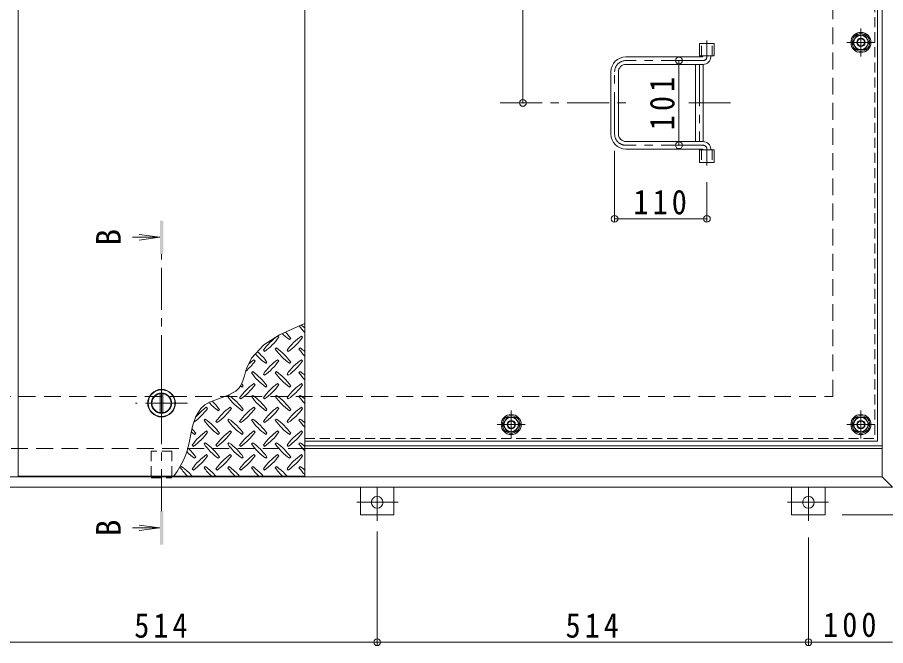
# Model space of a CAD drawing. Units: millimetres at full size, sheet at 1:10. Extents: x -2620 to 2676, y -1962 to 1874.
# Drawn here: x -1476 to -441, y -204 to 546 of the extents above; entities that cross this region are included whole.
import ezdxf
from ezdxf.enums import TextEntityAlignment as Align

# ---------------------------------------------------------------- set-up
doc = ezdxf.new("R2010")
doc.units = ezdxf.units.MM
doc.header["$LTSCALE"] = 10
doc.header["$PDMODE"] = 32
doc.header["$PDSIZE"] = 8
for name, pattern in [('CHAIN1', [8, 5, -1, 1, -1]), ('DASHED1', [1.8, 1.2, -0.6]), ('DASHED2', [3, 2, -1])]:
    doc.linetypes.add(name, pattern=pattern)
for name, color, linetype, lineweight in [('0-1_躯体', 2, 'DASHED2', 9), ('0-2_仕上', 3, 'Continuous', 9), ('0-3_建具', 2, 'Continuous', 9), ('0-5_寸法', 7, 'Continuous', 9), ('0-6_ハッチ', 6, 'Continuous', 9), ('0-7', 2, 'Continuous', 9), ('0-9', 134, 'Continuous', 5), ('0-A', 3, 'DASHED1', 9), ('0-C', 2, 'Continuous', 9), ('0-E', 3, 'Continuous', 9), ('0-F', 7, 'Continuous', 9)]:
    doc.layers.add(name, color=color, linetype=linetype, lineweight=lineweight)
doc.styles.add('ＭＳ ゴシック', font='')
doc.styles.get('ＭＳ ゴシック').set_extended_font_data('MS Gothic')

msp = doc.modelspace()

# ---------------------------------------------------------------- linework, layer by layer
at = {"layer": '0-1_躯体'}
for p, q in [((-503.98, 93.65), (-503.98, 1393.65)), ((-2103.98, 93.65), (-503.98, 93.65)), ((-1133.23, 31.65), (-2162.98, 31.65))]:
    msp.add_line(p, q, dxfattribs=at)
at = {"layer": '0-1_躯体', "linetype": 'Continuous'}
msp.add_line((-444.98, 31.65), (-1133.23, 31.65), dxfattribs=at)
at = {"layer": '0-2_仕上'}
msp.add_line((-1133.23, 1488.65), (-1133.23, -1.35), dxfattribs=at)
msp.add_lwpolyline([(-1133.23, -1.35), (-1474.73, -1.35), (-1474.73, 1488.65)], dxfattribs=at)
msp.add_circle((-1303.98, 85.65), 16.5, dxfattribs=at)
at = {"layer": '0-3_建具'}
for p, q in [((-444.98, -2.35), (-444.98, 1489.65)), ((-444.98, 31.65), (-1133.23, 31.65)), ((-444.98, -2.35), (-2162.98, -2.35)), ((-432.98, -14.35), (-444.98, -2.35)), ((-432.98, -14.35), (-2174.98, -14.35))]:
    msp.add_line(p, q, dxfattribs=at)
at = {"layer": '0-5_寸法', "color": 4}
for p, q in [((-1305.98, 283.41), (-1338.75, 283.41)), ((-1305.98, 283.41), (-1330.76, 286.67)), ((-1305.98, 283.41), (-1330.76, 280.14)), ((-1305.98, -63.12), (-1330.76, -59.86)), ((-1305.98, -63.12), (-1338.75, -63.12)), ((-1305.98, -63.12), (-1330.76, -66.39))]:
    msp.add_line(p, q, dxfattribs=at)
at = {"layer": '0-5_寸法', "color": 4, "linetype": 'CHAIN1'}
msp.add_line((-1303.98, -43.12), (-1303.98, 263.41), dxfattribs=at)
at = {"layer": '0-5_寸法', "linetype": 'DASHED1'}
for p, q in [((-1291.68, 28.45), (-1316.28, 28.45)), ((-1316.28, 28.45), (-1316.28, -3.55)), ((-1316.28, 28.45), (-1316.28, -3.55)), ((-1291.68, 28.45), (-1291.68, -3.55)), ((-1291.68, 28.45), (-1291.68, -3.55)), ((-1316.28, -3.55), (-1291.68, -3.55))]:
    msp.add_line(p, q, dxfattribs=at)
at = {"layer": '0-5_寸法', "color": 4}
for points in [[(-1301.98, 303.41), (-1305.98, 303.41), (-1301.98, 263.41), (-1305.98, 263.41)], [(-1305.98, -83.12), (-1301.98, -83.12), (-1305.98, -43.12), (-1301.98, -43.12)]]:
    msp.add_solid(points, dxfattribs=at)
at = {"layer": '0-6_ハッチ', "linetype": 'CHAIN1'}
for p, q in [((-653.98, 498.65), (-653.98, 518.01)), ((-658.48, 494.15), (-750.48, 494.15)), ((-763.98, 406.65), (-763.98, 480.65)), ((-900.5, 443.65), (-747.25, 443.65)), ((-675.68, 443.65), (-623.99, 443.65)), ((-658.48, 393.15), (-750.48, 393.15)), ((-653.98, 388.65), (-653.98, 369.04))]:
    msp.add_line(p, q, dxfattribs=at)
at = {"layer": '0-6_ハッチ', "color": 5, "lineweight": 5}
for p, q in [((-662.63, 514.65), (-645.33, 514.65)), ((-662.63, 499.65), (-662.63, 514.65)), ((-645.33, 499.65), (-645.33, 514.65)), ((-662.63, 499.65), (-645.33, 499.65)), ((-662.63, 387.65), (-645.33, 387.65)), ((-662.63, 387.65), (-662.63, 372.65)), ((-645.33, 387.65), (-645.33, 372.65)), ((-662.63, 372.65), (-645.33, 372.65))]:
    msp.add_line(p, q, dxfattribs=at)
at = {"layer": '0-6_ハッチ', "color": 5, "linetype": 'DASHED1', "lineweight": 5}
for p, q in [((-660.33, 499.65), (-660.33, 514.65)), ((-647.63, 499.65), (-647.63, 514.65)), ((-660.33, 387.65), (-660.33, 372.65)), ((-647.63, 387.65), (-647.63, 372.65))]:
    msp.add_line(p, q, dxfattribs=at)
at = {"layer": '0-6_ハッチ'}
for p, q in [((-659.48, 498.65), (-750.48, 498.65)), ((-649.48, 498.65), (-649.48, 499.65)), ((-658.48, 489.65), (-750.48, 489.65)), ((-768.48, 406.65), (-768.48, 480.65)), ((-759.48, 480.65), (-759.48, 406.65)), ((-658.48, 397.65), (-750.48, 397.65)), ((-659.48, 388.65), (-750.48, 388.65)), ((-649.48, 388.65), (-649.48, 387.65)), ((-1133.23, 34.65), (-444.98, 34.65)), ((-1133.23, 31.65), (-444.98, 31.65))]:
    msp.add_line(p, q, dxfattribs=at)
for centre in [(-470.48, 515.81), (-887.23, 60.15), (-470.48, 60.15)]:
    msp.add_circle(centre, 10.5, dxfattribs=at)
for centre, radius, start, end in [((-750.48, 480.65), 18, 90, 180), ((-659.48, 499.65), 1, 270, 0), ((-658.48, 498.65), 9, 270, 0), ((-750.48, 480.65), 9, 90, 180), ((-750.48, 406.65), 18, 180, 270), ((-750.48, 406.65), 9, 180, 270), ((-658.48, 388.65), 9, 0, 90), ((-659.48, 387.65), 1, 0, 90)]:
    msp.add_arc(centre, radius, start, end, dxfattribs=at)
at = {"layer": '0-6_ハッチ', "linetype": 'CHAIN1'}
for centre, radius, start, end in [((-658.48, 498.65), 4.5, 270, 0), ((-750.48, 480.65), 13.5, 90, 180), ((-750.48, 406.65), 13.5, 180, 270), ((-658.48, 388.65), 4.5, 0, 90)]:
    msp.add_arc(centre, radius, start, end, dxfattribs=at)
at = {"layer": '0-7', "linetype": 'CHAIN1'}
for p, q in [((-470.48, 499.24), (-470.48, 532.38)), ((-487.05, 515.81), (-453.91, 515.81)), ((-887.23, 43.58), (-887.23, 76.72)), ((-470.48, 43.58), (-470.48, 76.72)), ((-903.8, 60.15), (-870.66, 60.15)), ((-487.05, 60.15), (-453.91, 60.15))]:
    msp.add_line(p, q, dxfattribs=at)
at = {"layer": '0-7'}
for p, q in [((-892.14, 68.65), (-897.04, 60.15)), ((-882.32, 68.65), (-892.14, 68.65)), ((-877.41, 60.15), (-882.32, 68.65)), ((-897.04, 60.15), (-892.14, 51.65)), ((-882.32, 51.65), (-877.41, 60.15)), ((-892.14, 51.65), (-882.32, 51.65))]:
    msp.add_line(p, q, dxfattribs=at)
for points in [[(-475.39, 524.31), (-480.29, 515.81), (-475.39, 507.31), (-465.57, 507.31), (-460.66, 515.81), (-465.57, 524.31)], [(-475.39, 68.65), (-480.29, 60.15), (-475.39, 51.65), (-465.57, 51.65), (-460.66, 60.15), (-465.57, 68.65)]]:
    msp.add_lwpolyline(points, close=True, dxfattribs=at)
at = {"layer": '0-7', "color": 134, "lineweight": 5}
for centre in [(-470.48, 515.81), (-887.23, 60.15), (-470.48, 60.15)]:
    msp.add_circle(centre, 12, dxfattribs=at)
at = {"layer": '0-7'}
for centre in [(-470.48, 515.81), (-887.23, 60.15), (-470.48, 60.15)]:
    msp.add_circle(centre, 8.5, dxfattribs=at)
at = {"layer": '0-7', "color": 5, "lineweight": 5}
for centre, radius in [((-470.48, 515.81), 5), ((-470.48, 515.81), 4.19), ((-887.23, 60.15), 5), ((-887.23, 60.15), 4.19), ((-470.48, 60.15), 5), ((-470.48, 60.15), 4.19)]:
    msp.add_circle(centre, radius, dxfattribs=at)
at = {"layer": '0-9'}
for p, q in [((-1164.18, 164.27), (-1165.6, 165.68)), ((-1135.9, 164.27), (-1137.31, 165.68)), ((-1151.45, 161.44), (-1150.04, 162.85)), ((-1182.57, 148.71), (-1181.15, 147.3)), ((-1167.01, 151.54), (-1168.43, 150.13)), ((-1154.28, 148.71), (-1152.87, 147.3)), ((-1138.73, 151.54), (-1140.14, 150.13)), ((-1192.47, 135.98), (-1193.88, 137.4)), ((-1179.74, 133.15), (-1178.32, 134.57)), ((-1164.18, 135.98), (-1165.6, 137.4)), ((-1151.45, 133.15), (-1150.04, 134.57)), ((-1135.9, 135.98), (-1137.31, 137.4)), ((-1195.3, 123.26), (-1196.71, 121.84)), ((-1182.57, 120.43), (-1181.15, 119.01)), ((-1167.01, 123.26), (-1168.43, 121.84)), ((-1154.28, 120.43), (-1152.87, 119.01)), ((-1138.73, 123.26), (-1140.14, 121.84)), ((-1208.02, 104.87), (-1206.61, 106.28)), ((-1192.47, 107.7), (-1193.88, 109.11)), ((-1179.74, 104.87), (-1178.32, 106.28)), ((-1164.18, 107.7), (-1165.6, 109.11)), ((-1151.45, 104.87), (-1150.04, 106.28)), ((-1135.9, 107.7), (-1137.31, 109.11)), ((-1223.58, 94.97), (-1224.99, 93.56)), ((-1195.3, 94.97), (-1196.71, 93.56)), ((-1167.01, 94.97), (-1168.43, 93.56)), ((-1138.73, 94.97), (-1140.14, 93.56)), ((-1210.85, 92.14), (-1209.44, 90.73)), ((-1182.57, 92.14), (-1181.15, 90.73)), ((-1154.28, 92.14), (-1152.87, 90.73)), ((-1249.04, 79.41), (-1250.45, 80.83)), ((-1236.31, 76.59), (-1234.89, 78)), ((-1220.75, 79.41), (-1222.17, 80.83)), ((-1208.02, 76.59), (-1206.61, 78)), ((-1192.47, 79.41), (-1193.88, 80.83)), ((-1179.74, 76.59), (-1178.32, 78)), ((-1164.18, 79.41), (-1165.6, 80.83)), ((-1151.45, 76.59), (-1150.04, 78)), ((-1135.9, 79.41), (-1137.31, 80.83)), ((-1251.86, 66.69), (-1253.28, 65.27)), ((-1239.14, 63.86), (-1237.72, 62.44)), ((-1223.58, 66.69), (-1224.99, 65.27)), ((-1210.85, 63.86), (-1209.44, 62.44)), ((-1195.3, 66.69), (-1196.71, 65.27)), ((-1182.57, 63.86), (-1181.15, 62.44)), ((-1167.01, 66.69), (-1168.43, 65.27)), ((-1154.28, 63.86), (-1152.87, 62.44)), ((-1138.73, 66.69), (-1140.14, 65.27)), ((-1249.04, 51.13), (-1250.45, 52.54)), ((-1220.75, 51.13), (-1222.17, 52.54)), ((-1192.47, 51.13), (-1193.88, 52.54)), ((-1164.18, 51.13), (-1165.6, 52.54)), ((-1135.9, 51.13), (-1137.31, 52.54)), ((-1264.59, 48.3), (-1263.18, 49.72)), ((-1236.31, 48.3), (-1234.89, 49.72)), ((-1208.02, 48.3), (-1206.61, 49.72)), ((-1179.74, 48.3), (-1178.32, 49.72)), ((-1151.45, 48.3), (-1150.04, 49.72)), ((-1267.42, 35.57), (-1266.01, 34.16)), ((-1251.86, 38.4), (-1253.28, 36.99)), ((-1239.14, 35.57), (-1237.72, 34.16)), ((-1223.58, 38.4), (-1224.99, 36.99)), ((-1210.85, 35.57), (-1209.44, 34.16)), ((-1195.3, 38.4), (-1196.71, 36.99)), ((-1182.57, 35.57), (-1181.15, 34.16)), ((-1167.01, 38.4), (-1168.43, 36.99)), ((-1154.28, 35.57), (-1152.87, 34.16)), ((-1138.73, 38.4), (-1140.14, 36.99)), ((-1264.59, 20.02), (-1263.18, 21.43)), ((-1249.04, 22.85), (-1250.45, 24.26)), ((-1236.31, 20.02), (-1234.89, 21.43)), ((-1220.75, 22.85), (-1222.17, 24.26)), ((-1208.02, 20.02), (-1206.61, 21.43)), ((-1192.47, 22.85), (-1193.88, 24.26)), ((-1179.74, 20.02), (-1178.32, 21.43)), ((-1164.18, 22.85), (-1165.6, 24.26)), ((-1151.45, 20.02), (-1150.04, 21.43)), ((-1135.9, 22.85), (-1137.31, 24.26)), ((-1280.15, 10.12), (-1281.56, 8.7)), ((-1267.42, 7.29), (-1266.01, 5.88)), ((-1251.86, 10.12), (-1253.28, 8.7)), ((-1239.14, 7.29), (-1237.72, 5.88)), ((-1223.58, 10.12), (-1224.99, 8.7)), ((-1210.85, 7.29), (-1209.44, 5.88)), ((-1195.3, 10.12), (-1196.71, 8.7)), ((-1182.57, 7.29), (-1181.15, 5.88)), ((-1167.01, 10.12), (-1168.43, 8.7)), ((-1154.28, 7.29), (-1152.87, 5.88)), ((-1138.73, 10.12), (-1140.14, 8.7))]:
    msp.add_line(p, q, dxfattribs=at)
msp.add_lwpolyline([(-1133.23, 180.56), (-1141.5, 177.23), (-1163.25, 167.28), (-1182.21, 155.11), (-1196.62, 139.33), (-1202.2, 127.98), (-1203.34, 124.5), (-1205.1, 118.36), (-1206.99, 112.36), (-1209.44, 106.89), (-1211.29, 104.11), (-1215.57, 99.99), (-1225.17, 94.89), (-1236.14, 91), (-1246.81, 86.81), (-1252.21, 83.64), (-1257.05, 79.26), (-1263.14, 69.64), (-1267.08, 58.06), (-1269.44, 46.63)], dxfattribs=at)
for centre, radius, start, end in [((-1081.1, 220.48), 72.5, 215.94795, 224.0249), ((-1180.8, 120.78), 72.5, 48.99213, 53.25279), ((-1123.52, 106.64), 72.5, 125.47256, 144.5273), ((-1109.38, 220.48), 72.5, 225.57452, 234.5273), ((-1209.08, 120.78), 72.5, 35.47258, 43.25978), ((-1095.24, 106.64), 72.5, 125.47256, 144.5273), ((-1223.23, 206.34), 72.5, 305.47272, 324.5273), ((-1194.94, 206.34), 72.5, 305.47272, 324.5273), ((-1237.37, 92.5), 72.5, 35.47258, 48.77962), ((-1109.38, 192.2), 72.5, 215.47272, 234.5273), ((-1209.08, 92.5), 72.5, 35.47258, 54.5273), ((-1081.1, 192.2), 72.5, 215.47272, 224.0249), ((-1180.8, 92.5), 72.5, 48.99213, 54.5273), ((-1251.51, 178.06), 72.5, 311.38763, 324.5273), ((-1151.81, 78.35), 72.5, 125.47256, 131.59831), ((-1137.67, 192.2), 72.5, 221.35275, 234.5273), ((-1123.52, 78.35), 72.5, 125.47256, 144.5273), ((-1223.23, 178.06), 72.5, 305.47272, 324.5273), ((-1095.24, 78.35), 72.5, 125.47256, 144.5273), ((-1194.94, 178.06), 72.5, 305.47272, 324.5273), ((-1137.67, 163.91), 72.5, 215.47272, 234.5273), ((-1237.37, 64.21), 72.5, 35.47258, 54.5273), ((-1109.38, 163.91), 72.5, 215.47272, 234.5273), ((-1209.08, 64.21), 72.5, 35.47258, 54.5273), ((-1081.1, 163.91), 72.5, 215.47272, 224.0249), ((-1180.8, 64.21), 72.5, 48.99213, 54.5273), ((-1151.81, 50.07), 72.5, 125.47256, 144.5273), ((-1165.95, 163.91), 72.5, 232.70831, 234.5273), ((-1251.51, 149.77), 72.5, 305.47272, 324.5273), ((-1265.65, 64.21), 72.5, 35.47258, 38.03572), ((-1123.52, 50.07), 72.5, 125.47256, 144.5273), ((-1223.23, 149.77), 72.5, 305.47272, 324.5273), ((-1095.24, 50.07), 72.5, 125.47256, 144.5273), ((-1194.94, 149.77), 72.5, 305.47272, 324.5273), ((-1165.95, 135.63), 72.5, 215.47272, 234.5273), ((-1265.65, 35.93), 72.5, 35.47258, 54.5273), ((-1137.67, 135.63), 72.5, 215.47272, 234.5273), ((-1237.37, 35.93), 72.5, 35.47258, 54.5273), ((-1109.38, 135.63), 72.5, 215.47272, 234.5273), ((-1209.08, 35.93), 72.5, 35.47258, 54.5273), ((-1081.1, 135.63), 72.5, 215.47272, 224.0249), ((-1180.8, 35.93), 72.5, 48.99213, 54.5273), ((-1194.23, 135.63), 72.5, 222.74814, 234.5273), ((-1293.94, 35.93), 72.5, 35.47258, 45.99713), ((-1308.08, 121.49), 72.5, 306.00705, 324.5273), ((-1208.38, 21.79), 72.5, 125.47256, 139.2924), ((-1180.09, 21.79), 72.5, 125.47256, 144.52728), ((-1279.79, 121.49), 72.5, 305.47272, 324.5273), ((-1151.81, 21.79), 72.5, 125.47256, 144.52728), ((-1251.51, 121.49), 72.5, 305.47272, 324.5273), ((-1123.52, 21.79), 72.5, 125.47256, 144.52728), ((-1223.23, 121.49), 72.5, 305.47272, 324.5273), ((-1095.24, 21.79), 72.5, 125.47256, 144.5273), ((-1194.94, 121.49), 72.5, 305.47272, 324.5273), ((-1194.23, 107.35), 72.5, 215.47272, 234.5273), ((-1293.94, 7.64), 72.5, 35.47258, 54.5273), ((-1165.95, 107.35), 72.5, 215.47272, 234.5273), ((-1265.65, 7.64), 72.5, 35.47258, 54.5273), ((-1137.67, 107.35), 72.5, 215.47272, 234.5273), ((-1237.37, 7.64), 72.5, 35.47258, 54.5273), ((-1109.38, 107.35), 72.5, 215.47272, 234.5273), ((-1209.08, 7.64), 72.5, 35.47258, 54.5273), ((-1081.1, 107.35), 72.5, 215.47272, 224.0249), ((-1180.8, 7.64), 72.5, 48.99213, 54.5273), ((-1322.22, 7.64), 72.5, 35.47258, 41.1628), ((-1208.38, -6.5), 72.5, 125.47256, 144.5273), ((-1180.09, -6.5), 72.5, 125.47256, 144.5273), ((-1151.81, -6.5), 72.5, 125.47256, 144.5273), ((-1123.52, -6.5), 72.5, 125.47256, 144.5273), ((-1095.24, -6.5), 72.5, 125.47256, 144.5273), ((-1370.63, 60.4), 102.13, 322.79805, 352.25462), ((-1222.52, 107.35), 72.5, 230.65677, 234.5273), ((-1308.08, 93.2), 72.5, 305.47272, 324.5273), ((-1279.79, 93.2), 72.5, 305.47272, 324.5273), ((-1251.51, 93.2), 72.5, 305.47272, 324.5273), ((-1223.23, 93.2), 72.5, 305.47272, 324.5273), ((-1194.94, 93.2), 72.5, 305.47272, 324.5273), ((-1322.22, -20.64), 72.5, 35.47258, 46.69856), ((-1194.23, 79.06), 72.5, 215.47272, 234.5273), ((-1293.94, -20.64), 72.5, 35.47258, 54.5273), ((-1165.95, 79.06), 72.5, 215.47272, 234.5273), ((-1265.65, -20.64), 72.5, 35.47258, 54.5273), ((-1137.67, 79.06), 72.5, 215.47272, 234.5273), ((-1237.37, -20.64), 72.5, 35.47258, 54.5273), ((-1109.38, 79.06), 72.5, 215.47272, 234.5273), ((-1209.08, -20.64), 72.5, 35.47258, 54.5273), ((-1081.1, 79.06), 72.5, 215.47272, 224.0249), ((-1180.8, -20.64), 72.5, 48.99213, 54.5273), ((-1222.52, 79.06), 72.5, 224.94598, 234.5273), ((-1208.38, -34.78), 72.5, 125.47256, 144.5273), ((-1308.08, 64.92), 72.5, 305.47272, 324.5273), ((-1180.09, -34.78), 72.5, 125.47256, 144.5273), ((-1279.79, 64.92), 72.5, 305.47272, 324.5273), ((-1151.81, -34.78), 72.5, 125.47256, 144.5273), ((-1251.51, 64.92), 72.5, 305.47272, 324.5273), ((-1123.52, -34.78), 72.5, 125.47256, 144.5273), ((-1223.23, 64.92), 72.5, 305.47272, 324.5273), ((-1095.24, -34.78), 72.5, 125.47256, 144.5273), ((-1194.94, 64.92), 72.5, 305.47272, 324.5273), ((-1222.52, 50.78), 72.5, 215.47272, 225.97511), ((-1322.22, -48.93), 72.5, 41.00789, 54.5273), ((-1194.23, 50.78), 72.5, 215.47272, 225.97511), ((-1293.94, -48.93), 72.5, 41.00789, 54.5273), ((-1165.95, 50.78), 72.5, 215.47272, 225.97511), ((-1265.65, -48.93), 72.5, 41.00789, 54.5273), ((-1137.67, 50.78), 72.5, 215.47272, 225.97511), ((-1237.37, -48.93), 72.5, 41.00789, 54.5273), ((-1109.38, 50.78), 72.5, 215.47272, 225.97511), ((-1209.08, -48.93), 72.5, 41.00789, 54.5273), ((-1081.1, 50.78), 72.5, 215.47272, 224.0249), ((-1180.8, -48.93), 72.5, 48.99213, 54.5273)]:
    msp.add_arc(centre, radius, start, end, dxfattribs=at)
at = {"layer": '0-A'}
for p in [(-453.68, 996.08), (-1133.23, 43.35)]:
    msp.add_line(p, (-453.68, 43.35), dxfattribs=at)
at = {"layer": '0-A', "linetype": 'Continuous'}
for q in [(-450.48, 994.84), (-1133.23, 40.15)]:
    msp.add_line((-450.48, 40.15), q, dxfattribs=at)
at = {"layer": '0-C', "color": 4}
for p, q in [((-667.48, 489.65), (-667.48, 397.65)), ((-658.48, 489.65), (-658.48, 397.65))]:
    msp.add_line(p, q, dxfattribs=at)
at = {"layer": '0-C', "color": 4, "linetype": 'CHAIN1'}
msp.add_line((-662.98, 489.65), (-662.98, 397.65), dxfattribs=at)
at = {"layer": '0-C', "linetype": 'CHAIN1'}
for p, q in [((-1303.98, 116.65), (-1303.98, 54.65)), ((-1272.98, 85.65), (-1334.98, 85.65))]:
    msp.add_line(p, q, dxfattribs=at)
at = {"layer": '0-C'}
for p, q in [((-1305.48, 74.24), (-1305.48, 97.05)), ((-1302.48, 74.24), (-1302.48, 97.05))]:
    msp.add_line(p, q, dxfattribs=at)
for radius in [16, 12, 11.5]:
    msp.add_circle((-1303.98, 85.65), radius, dxfattribs=at)
at = {"layer": '0-E'}
for p, q in [((-1066.98, -14.35), (-1066.98, -47.55)), ((-1026.98, -14.35), (-1026.98, -47.55)), ((-552.98, -14.35), (-552.98, -47.55)), ((-512.98, -14.35), (-512.98, -47.55)), ((-1026.98, -47.55), (-1066.98, -47.55)), ((-552.98, -47.55), (-512.98, -47.55))]:
    msp.add_line(p, q, dxfattribs=at)
at = {"layer": '0-E', "linetype": 'CHAIN1'}
for p, q in [((-1046.98, -54.71), (-1046.98, -14.55)), ((-532.98, -54.71), (-532.98, -14.55)), ((-1022.14, -32.55), (-1071.03, -32.55)), ((-557.82, -32.55), (-508.93, -32.55))]:
    msp.add_line(p, q, dxfattribs=at)
at = {"layer": '0-E'}
for centre in [(-1046.98, -32.55), (-532.98, -32.55)]:
    msp.add_circle(centre, 7, dxfattribs=at)
at = {"layer": '0-F'}
for p, q in [((-873.24, 443.65), (-873.24, 1043.65)), ((-687.29, 393.15), (-687.29, 494.15)), ((-763.98, 302.4), (-763.98, 386.65)), ((-653.98, 302.4), (-653.98, 349.04)), ((-763.98, 305.4), (-653.98, 305.4)), ((-259.71, -47.55), (-492.98, -47.55)), ((-1046.98, -202.5), (-1046.98, -67.55)), ((-532.98, -202.5), (-532.98, -74.71)), ((-1560.98, -199.5), (-1046.98, -199.5)), ((-1046.98, -199.5), (-532.98, -199.5)), ((-532.98, -199.5), (-432.98, -199.5))]:
    msp.add_line(p, q, dxfattribs=at)
for p in [(-687.29, 494.15), (-873.24, 443.65), (-687.29, 393.15), (-763.98, 305.4), (-653.98, 305.4), (-1046.98, -199.5), (-532.98, -199.5)]:
    msp.add_point(p, dxfattribs=at)

# ---------------------------------------------------------------- texts
at = {"layer": '0-5_寸法', "color": 2, "style": 'ＭＳ ゴシック'}
for p in [(-1343.84, 273.41), (-1343.84, -73.12)]:
    msp.add_text('B', height=29.33, rotation=90, dxfattribs=at).set_placement(p, align=Align.BOTTOM_LEFT)
at = {"layer": '0-F', "color": 2, "insert": (-692.29, 411.15), "char_height": 29.33, "attachment_point": 7, "rotation": 90, "style": 'ＭＳ ゴシック'}
msp.add_mtext('\\T1.27;\\W0.9;101', dxfattribs=at)
at = {"layer": '0-F', "color": 2, "char_height": 29.33, "attachment_point": 7, "style": 'ＭＳ ゴシック'}
for s, insert in [('\\T1.27;\\W0.9;110', (-741.48, 310.4)), ('\\T1.27;\\W0.9;514', (-1336.48, -194.5)), ('\\T1.27;\\W0.9;514', (-822.48, -194.5)), ('\\T1.27;\\W0.9;100', (-515.48, -193.5))]:
    msp.add_mtext(s, dxfattribs=dict(at, insert=insert))

doc.saveas('drawing.dxf')
